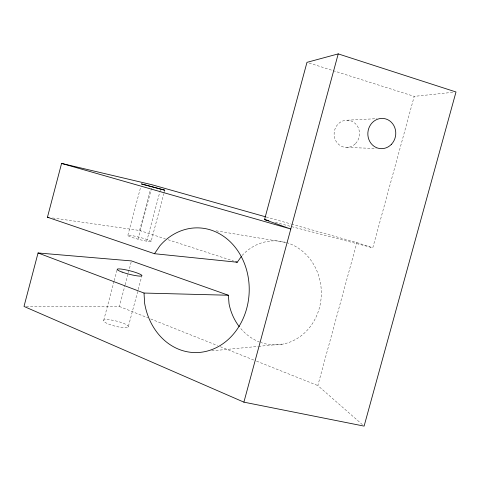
<?xml version="1.0" encoding="UTF-8"?>
<svg xmlns="http://www.w3.org/2000/svg" width="480" height="480" viewBox="0 0 480 480"><rect width="100%" height="100%" fill="white"/><g stroke="black" fill="none" stroke-linecap="round" stroke-linejoin="round"><path stroke-width="0.36" stroke-dasharray="2.4 1.8" d="M103.716 320.268L114.042 281.394M114.234 280.674L117.288 269.154M127.866 235.272L140.73 186.84M26.238 306.444L119.37 306.48L124.944 285.51M125.136 284.784L131.484 260.922M52.608 217.95L139.578 230.472L150.42 189.69M138 239.184L151.674 187.752M146.73 241.2L159.594 192.882M159.786 192.156L160.362 189.996M128.238 326.97A12.78 2.622 14.1 0 0 111.288 320.034A12.78 2.622 14.1 0 0 108.318 323.964A12.78 2.622 14.1 0 0 128.238 326.97L138.024 290.232M138.216 289.512L141.864 275.826M151.074 241.548A12.078 1.104 14.6 0 0 134.73 236.16A12.078 1.104 14.6 0 0 132.54 237.564A12.078 1.104 14.6 0 0 151.074 241.548L163.788 193.812M163.98 193.086L164.562 190.914M362.424 424.65L317.82 385.554L356.874 242.586L291.378 224.094M275.37 222.39L372.78 247.806L414.228 96.372L453.804 92.208M211.722 350.868L257.862 346.41M258.606 346.338L283.908 343.896M347.148 120.198L377.022 118.656M346.566 147.444L376.278 148.494M216.174 230.82L285.834 242.49M266.19 216.984L290.658 223.896M309.108 63.024L414.228 96.372M139.578 230.472L165.246 238.818M168.096 239.748L233.688 261.078M356.874 242.586L372.78 247.806M119.37 306.48L147.918 317.856M150.702 318.966L217.548 345.6M220.332 346.71L255.846 360.864M256.542 361.14L317.82 385.554M286.566 242.616A52.026 46.686 89.1 0 1 319.554 307.29A52.026 46.686 89.1 0 1 260.988 342.564M259.632 342.072A52.026 46.686 89.1 0 1 240.186 327.834M242.058 255.51A52.026 46.686 89.1 0 1 285.876 242.412M355.542 143.568A13.632 12.69 -83.7 0 0 350.43 120.702A13.632 12.69 -83.7 0 0 334.452 137.196A13.632 12.69 -83.7 0 0 355.542 143.568"/><path stroke-width="0.72" d="M239.286 326.694A52.026 46.686 89.1 0 1 229.044 303.804L228.366 295.236L131.484 260.922L38.052 252.966L24 306.444L243.894 402.156L364.098 426.114L456 91.98L338.226 53.886L306.978 62.346L264.546 219.564L290.79 229.014L61.584 163.416L47.448 217.212L154.5 253.716L237.258 262.236L241.26 256.632M243.894 402.156L338.226 53.886M154.5 253.716L159.978 245.676A62.376 52.794 -87.7 0 1 240.786 255.69A62.376 52.794 -87.7 0 1 216.246 347.7A62.376 52.794 -87.7 0 1 144.624 303.246L144.012 293.046L38.052 252.966M144.012 293.046L228.366 295.236M47.448 217.212L48.924 217.422M61.584 163.416L151.752 184.686L265.47 216.78M264.546 219.564L268.872 220.692M235.83 261.768L237.258 262.236M164.754 190.194L141.498 183.948L164.754 190.194M391.362 144.372A15.162 13.956 -83.1 0 0 385.854 118.95A15.162 13.956 -83.1 0 0 368.202 137.274A15.162 13.956 -83.1 0 0 391.362 144.372M122.1 272.088A12.798 1.758 14.4 0 0 141.864 275.826A12.798 1.758 14.4 0 0 124.686 269.622A12.798 1.758 14.4 0 0 122.1 272.088"/></g></svg>
